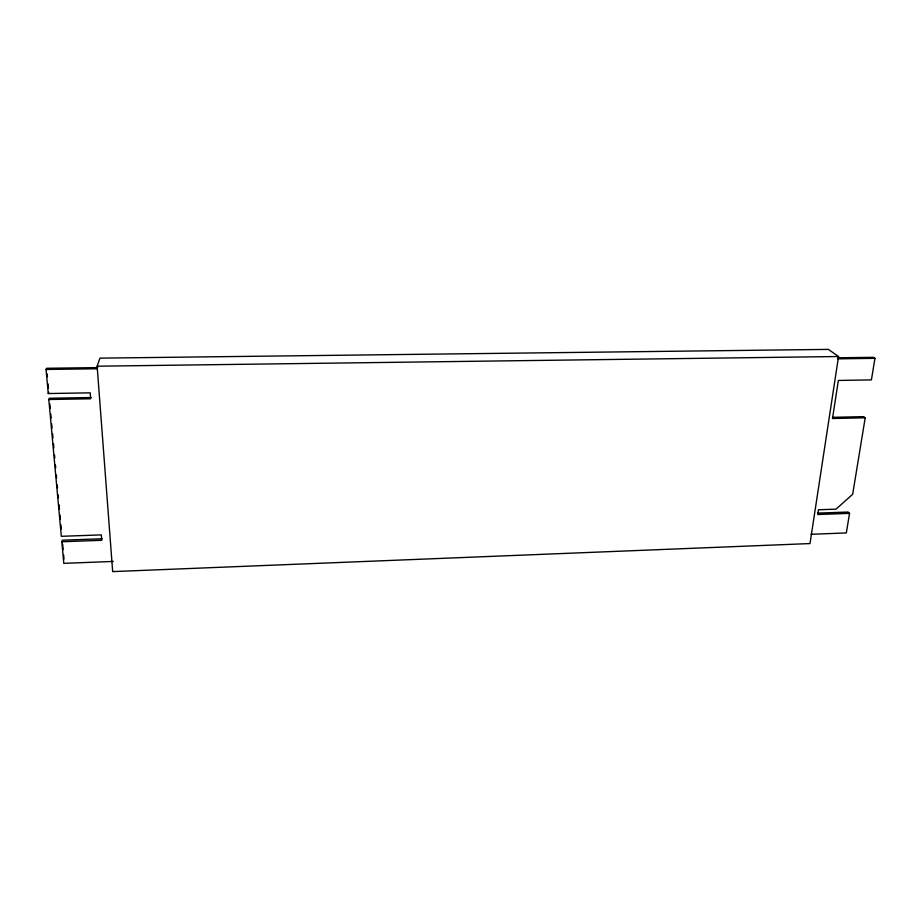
<?xml version="1.0" encoding="UTF-8"?>
<svg xmlns="http://www.w3.org/2000/svg" width="921" height="921" viewBox="0 0 921 921"><rect width="100%" height="100%" fill="white"/><g stroke="black" fill="none" stroke-linecap="round" stroke-linejoin="round"><path stroke-width="1.38" d="M838.547 356.519L810.008 543.563L112.673 571.607L97.142 366.201L99.963 358.142L828.359 349.393L838.547 356.519L97.142 366.201M817.779 513.112L848.126 512.03L849.542 513.365L846.33 532.925L811.021 534.295M832.503 417.328L863.714 416.649L865.21 417.789L852.662 494.301L836.003 509.152L818.47 509.774L817.744 514.517L849.542 513.365M837.592 357.797L873.407 357.325L874.95 358.338L871.416 379.901L838.352 380.454L832.503 418.514L865.21 417.789M113.295 561.43L63.791 563.353L61.811 541.755L62.294 540.19L102.139 538.762M61.811 541.755L101.759 540.316L101.333 534.894L61.316 536.31L48.801 399.507L49.331 398.252L91.087 397.538M48.801 399.507L90.661 398.781L90.2 392.841L48.249 393.543L48.79 392.3M48.249 393.543L46.05 369.459L46.603 368.273L97.799 367.606M46.05 369.459L97.384 368.768M837.615 358.845L874.95 358.338M47.109 373.938L47.374 376.758M48.019 383.827L48.41 388.063M49.849 403.939L50.241 408.21M50.759 413.897L51.15 418.157M51.668 423.844L52.06 428.115M52.578 433.803L52.969 438.062M53.487 443.749L53.879 448.02M54.523 455.135L54.788 457.979M55.433 465.082L55.697 467.926M56.342 475.04L56.607 477.884M57.252 484.987L57.505 487.831M58.161 494.945L58.414 497.789M59.071 504.892L59.462 509.163M59.98 514.851L60.36 519.11M60.89 524.797L61.27 529.068M62.663 544.23L63.146 549.618M63.641 555.006L64.01 559.047"/></g></svg>
